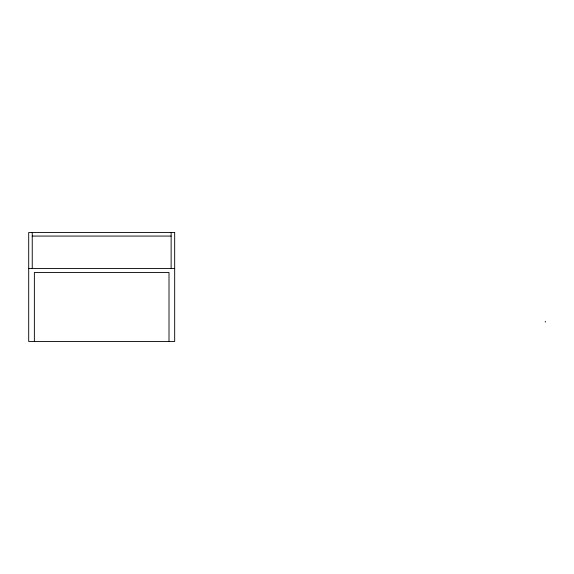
<?xml version="1.0" encoding="UTF-8"?>
<svg xmlns="http://www.w3.org/2000/svg" width="574" height="574" viewBox="0 0 574 574"><rect width="100%" height="100%" fill="white"/><g stroke="black" fill="none" stroke-linecap="round" stroke-linejoin="round"><path stroke-width="0.86" d="M32.244 236.072L171.131 236.072M28.7 268.56L174.675 268.56M545.3 321.325L545.3 322.114M171.131 232.527L171.131 268.56M169.007 341.473L169.007 272.485L34.368 272.485L34.368 341.473M32.244 232.527L32.244 268.56M174.675 232.527L28.7 232.527L28.7 341.473L174.675 341.473L174.675 232.527"/></g></svg>
